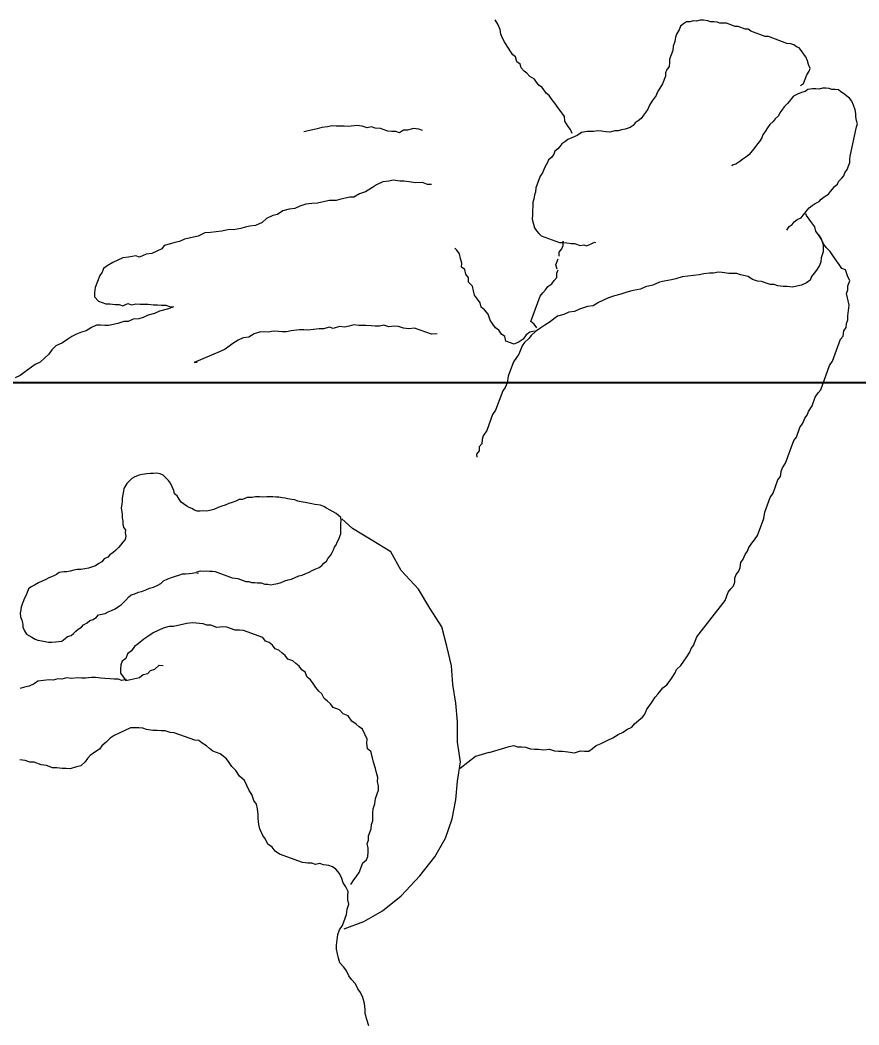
# Model space of a CAD drawing. Header units: millimetres. Extents: x 322668 to 332469, y 13187 to 20117.
# Drawn here: x 327945.1 to 327990.6, y 17531.2 to 17585.6 of the extents above; entities that cross this region are included whole.
import ezdxf

# ---------------------------------------------------------------- set-up
doc = ezdxf.new("R2010")
doc.units = ezdxf.units.MM
doc.header["$LTSCALE"] = 50
doc.header["$MEASUREMENT"] = 0
doc.header["$PDMODE"] = 3
doc.header["$PDSIZE"] = -0.5
doc.layers.get('0').update_dxf_attribs({"linetype": 'CONTINUOUS'})
doc.layers.get('DEFPOINTS').update_dxf_attribs({"linetype": 'CONTINUOUS'})
doc.layers.add('ekp-insan', color=251, linetype='CONTINUOUS', lineweight=15)
doc.layers.add('GRC-Ekipman', color=4, linetype='CONTINUOUS', lineweight=25)
doc.layers.add('MIM_OLCU-DIS', color=1, linetype='CONTINUOUS')
doc.styles.add('OLCU', font='TSIMPLEX.SHX', dxfattribs={"width": 0.7})
doc.dimstyles.new('200-OLCU-DIŞ', dxfattribs={"dimtxt": 30, "dimasz": 10, "dimexe": 0, "dimexo": 0, "dimgap": 10, "dimtad": 1, "dimdec": 1, "dimdsep": 46, "dimtxsty": 'OLCU', "dimblk1": 'DOT', "dimblk2": 'DOT', "dimsah": 1, "dimcen": 0, "dimclrd": 7, "dimclre": 7, "dimclrt": 4, "dimadec": 0, "dimazin": 0, "dimtfac": 1, "dimtdec": 1, "dimtix": 1, "dimtmove": 2, "dimatfit": 3, "dimldrblk": 'DOT', "dimfxl": 0, "dimtolj": 1, "dimarcsym": 0})

# ---------------------------------------------------------------- blocks, each defined once
blk = doc.blocks.new('_DOT')
at = {"color": 0, "linetype": 'ByBlock'}
blk.add_line((-0.5, 0), (-1, 0), dxfattribs=at)
at = {"color": 0, "linetype": 'ByBlock', "const_width": 0.5}
blk.add_lwpolyline([(-0.25, 0, 1), (0.25, 0, 1)], format="xyb", close=True, dxfattribs=at)
blk = doc.blocks.new('*D159')
at = {"layer": 'DEFPOINTS', "color": 0}
for p in [(329577.746, 18407.964, -57.501), (327588.544, 14892.995), (330092.587, 14892.995)]:
    blk.add_point(p, dxfattribs=at)
at = {"layer": 'MIM_OLCU-DIS', "color": 7, "lineweight": -2}
for p, q in [((330052.834, 18407.964), (330092.587, 18407.964)), ((330092.587, 18397.964), (330092.587, 14902.995)), ((330052.587, 14892.995), (330092.587, 14892.995))]:
    blk.add_line(p, q, dxfattribs=at)
at = {"layer": 'MIM_OLCU-DIS', "color": 7, "lineweight": -2, "xscale": 10, "yscale": 10, "zscale": 10}
for p, rotation in [((330092.587, 18407.964), 90), ((330092.587, 14892.995), 270)]:
    blk.add_blockref('_DOT', p, dxfattribs=dict(at, rotation=rotation))
at = {"layer": 'MIM_OLCU-DIS', "color": 4, "insert": (330067.587, 16650.479), "char_height": 30, "attachment_point": 5, "rotation": 90, "style": 'OLCU'}
blk.add_mtext('\\A1;3515', dxfattribs=at)
blk = doc.blocks.new('İNSAN-1')
for p, q in [((-10.228, 35.632), (-10.128, 35.297)), ((-10.128, 35.297), (-10.028, 34.962)), ((-10.028, 34.962), (-10.034, 34.741)), ((-10.034, 34.741), (-10, 34.43)), ((-10, 34.43), (-9.899, 34.096)), ((-9.899, 34.096), (-9.775, 33.826)), ((-9.775, 33.826), (-9.626, 33.623)), ((-9.626, 33.623), (-9.502, 33.353)), ((-9.502, 33.353), (-9.288, 33.125)), ((-9.288, 33.125), (-9.139, 32.922)), ((-9.139, 32.922), (-9.015, 32.652)), ((-9.015, 32.652), (-8.866, 32.449)), ((-8.866, 32.449), (-8.652, 32.221)), ((-8.652, 32.221), (-8.593, 31.976)), ((-8.593, 31.976), (-8.534, 31.731)), ((-8.534, 31.731), (-8.475, 31.485)), ((-8.482, 31.264), (-8.513, 30.978)), ((-8.475, 31.485), (-8.482, 31.264)), ((-8.544, 30.691), (-8.641, 30.429)), ((-8.513, 30.978), (-8.544, 30.691)), ((-9.95, 29.979), (-10.967, 29.41)), ((-8.893, 30.385), (-9.95, 29.979)), ((-8.803, 30.191), (-9.02, 29.6)), ((-8.641, 30.429), (-8.803, 30.191)), ((-10.967, 29.41), (-11.983, 28.597)), ((-9.02, 29.6), (-9.051, 29.314)), ((-9.051, 29.314), (-9.148, 29.051)), ((-9.148, 29.051), (-9.089, 28.806)), ((-11.983, 28.597), (-12.999, 27.5)), ((-9.096, 28.585), (-9.102, 28.364)), ((-9.102, 28.364), (-8.978, 28.095)), ((-9.089, 28.806), (-9.096, 28.585)), ((-9.247, 27.971), (-9.41, 27.732)), ((-8.978, 28.095), (-8.829, 27.891)), ((-8.829, 27.891), (-8.771, 27.646)), ((-12.999, 27.5), (-13.812, 26.484)), ((-9.71, 27.321), (-9.903, 26.797)), ((-9.548, 27.56), (-9.71, 27.321)), ((-9.41, 27.732), (-9.548, 27.56)), ((-8.771, 27.646), (-8.646, 27.377)), ((-8.646, 27.377), (-8.432, 27.149)), ((-9.903, 26.797), (-10.107, 26.648)), ((-8.432, 27.149), (-8.259, 27.011)), ((-8.259, 27.011), (-8.062, 26.938)), ((-8.062, 26.938), (-7.776, 26.907)), ((-7.776, 26.907), (-7.579, 26.835)), ((-7.579, 26.835), (-7.333, 26.893)), ((-7.333, 26.893), (-7.136, 26.821)), ((-7.136, 26.821), (-6.915, 26.814)), ((-6.915, 26.814), (-6.629, 26.783)), ((-6.629, 26.783), (-5.382, 26.324)), ((-13.812, 26.484), (-14.381, 25.469)), ((-10.186, 26.23), (-10.193, 26.009)), ((-10.179, 26.451), (-10.186, 26.23)), ((-10.107, 26.648), (-10.179, 26.451)), ((-5.382, 26.324), (-5.143, 26.162)), ((-5.143, 26.162), (-4.995, 25.958)), ((-10.134, 25.764), (-10.207, 25.567)), ((-10.193, 26.009), (-10.134, 25.764)), ((-4.995, 25.958), (-4.756, 25.796)), ((-4.756, 25.796), (-4.632, 25.526)), ((-14.381, 25.469), (-14.747, 24.412)), ((-10.213, 25.346), (-10.358, 24.953)), ((-10.207, 25.567), (-10.213, 25.346)), ((-4.632, 25.526), (-4.483, 25.323)), ((-4.483, 25.323), (-4.317, 24.964)), ((-10.438, 24.535), (-10.444, 24.314)), ((-10.365, 24.732), (-10.438, 24.535)), ((-10.358, 24.953), (-10.365, 24.732)), ((-4.317, 24.964), (-4.258, 24.719)), ((-4.258, 24.719), (-4.224, 24.408)), ((-14.747, 24.412), (-14.951, 23.396)), ((-10.451, 24.093), (-10.458, 23.872)), ((-10.444, 24.314), (-10.451, 24.093)), ((-4.224, 24.408), (-4.23, 24.187)), ((-4.23, 24.187), (-4.196, 23.876)), ((-10.555, 23.61), (-10.586, 23.323)), ((-10.458, 23.872), (-10.555, 23.61)), ((-4.196, 23.876), (-4.137, 23.631)), ((-4.137, 23.631), (-3.988, 23.427)), ((-3.988, 23.427), (-3.888, 23.092)), ((-14.951, 23.396), (-15.032, 22.381)), ((-10.586, 23.323), (-10.755, 22.864)), ((-3.888, 23.092), (-3.739, 22.889)), ((-3.739, 22.889), (-3.615, 22.619)), ((-15.032, 22.381), (-15.194, 21.324)), ((-10.755, 22.864), (-10.761, 22.643)), ((-10.761, 22.643), (-10.703, 22.398)), ((-10.703, 22.398), (-10.709, 22.177)), ((-3.615, 22.619), (-3.491, 22.35)), ((-3.491, 22.35), (-3.211, 22.098)), ((-10.709, 22.177), (-10.651, 21.932)), ((-10.651, 21.932), (-10.592, 21.686)), ((-3.211, 22.098), (-3.021, 21.805)), ((-3.021, 21.805), (-2.806, 21.577)), ((-16.018, 21.033), (-15.175, 21.688)), ((-15.194, 21.324), (-15.032, 20.268)), ((-10.592, 21.686), (-10.491, 21.352)), ((-10.491, 21.352), (-10.433, 21.106)), ((-2.806, 21.577), (-2.658, 21.373)), ((-2.658, 21.373), (-2.509, 21.169)), ((5.014, 21.156), (5.152, 21.329)), ((5.152, 21.329), (5.38, 21.543)), ((5.38, 21.543), (5.625, 21.602)), ((5.625, 21.602), (5.96, 21.702)), ((5.96, 21.702), (6.181, 21.695)), ((6.181, 21.695), (6.402, 21.688)), ((6.402, 21.688), (6.689, 21.657)), ((6.689, 21.657), (6.91, 21.65)), ((6.91, 21.65), (7.238, 21.529)), ((7.238, 21.529), (7.525, 21.498)), ((7.525, 21.498), (7.919, 21.353)), ((7.919, 21.353), (8.14, 21.346)), ((8.14, 21.346), (8.402, 21.25)), ((8.402, 21.25), (8.689, 21.219)), ((-22.15, 20.75), (-22.353, 20.601)), ((-21.929, 20.743), (-22.15, 20.75)), ((-21.708, 20.736), (-21.929, 20.743)), ((-21.373, 20.836), (-21.708, 20.736)), ((-21.02, 20.781), (-21.373, 20.836)), ((-20.733, 20.75), (-21.02, 20.781)), ((-20.512, 20.743), (-20.733, 20.75)), ((-20.291, 20.736), (-20.512, 20.743)), ((-20.029, 20.64), (-20.291, 20.736)), ((-16.753, 20.816), (-17.597, 20.564)), ((-16.741, 20.818), (-16.018, 21.033)), ((-10.433, 21.106), (-10.332, 20.771)), ((-10.332, 20.771), (-10.16, 20.633)), ((-2.509, 21.169), (-2.164, 20.893)), ((-2.164, 20.893), (-1.77, 20.748)), ((-1.77, 20.748), (-1.597, 20.61)), ((4.379, 20.645), (4.672, 20.835)), ((4.672, 20.835), (4.876, 20.984)), ((4.876, 20.984), (5.014, 21.156)), ((-23.186, 20.163), (-23.455, 20.038)), ((-22.826, 20.328), (-23.186, 20.163)), ((-22.557, 20.453), (-22.826, 20.328)), ((-22.353, 20.601), (-22.557, 20.453)), ((-19.718, 20.674), (-20.029, 20.64)), ((-19.431, 20.643), (-19.718, 20.674)), ((-19.21, 20.636), (-19.431, 20.643)), ((-18.989, 20.629), (-19.21, 20.636)), ((-18.727, 20.533), (-18.989, 20.629)), ((-18.506, 20.526), (-18.727, 20.533)), ((-18.284, 20.519), (-18.506, 20.526)), ((-18.088, 20.446), (-18.284, 20.519)), ((-17.842, 20.505), (-18.088, 20.446)), ((-17.597, 20.564), (-17.842, 20.505)), ((-15.032, 20.268), (-15.032, 19.171)), ((-10.16, 20.633), (-10.125, 20.323)), ((-10.125, 20.323), (-10.132, 20.102)), ((-1.597, 20.61), (-1.424, 20.472)), ((-1.424, 20.472), (-1.186, 20.31)), ((-1.186, 20.31), (-1.013, 20.172)), ((-1.013, 20.172), (-0.792, 20.165)), ((-0.792, 20.165), (0.324, 19.754)), ((3.785, 20.044), (4.013, 20.258)), ((4.013, 20.258), (4.241, 20.472)), ((4.241, 20.472), (4.379, 20.645)), ((-24.018, 19.724), (-24.222, 19.576)), ((-23.749, 19.848), (-24.018, 19.724)), ((-23.455, 20.038), (-23.749, 19.848)), ((-10.132, 20.102), (-10.007, 19.832)), ((-10.007, 19.832), (-9.883, 19.563)), ((0.324, 19.754), (0.545, 19.747)), ((0.545, 19.747), (0.808, 19.65)), ((0.808, 19.65), (1.029, 19.643)), ((1.029, 19.643), (1.25, 19.637)), ((1.25, 19.637), (1.471, 19.63)), ((1.471, 19.63), (1.823, 19.575)), ((2.683, 19.481), (3.042, 19.647)), ((3.042, 19.647), (3.312, 19.771)), ((3.312, 19.771), (3.581, 19.896)), ((3.581, 19.896), (3.785, 20.044)), ((-24.857, 19.065), (-25.061, 18.916)), ((-24.629, 19.279), (-24.857, 19.065)), ((-24.491, 19.451), (-24.629, 19.279)), ((-24.222, 19.576), (-24.491, 19.451)), ((-15.032, 19.171), (-14.951, 18.155)), ((-9.883, 19.563), (-9.71, 19.425)), ((-9.71, 19.425), (-9.537, 19.287)), ((-9.537, 19.287), (-9.299, 19.125)), ((-9.299, 19.125), (-9.109, 18.831)), ((1.823, 19.575), (2.02, 19.502)), ((2.02, 19.502), (2.241, 19.495)), ((2.241, 19.495), (2.462, 19.488)), ((2.462, 19.488), (2.683, 19.481)), ((-25.199, 18.743), (-25.295, 18.481)), ((-25.061, 18.916), (-25.199, 18.743)), ((-9.109, 18.831), (-8.846, 18.735)), ((-8.846, 18.735), (-8.632, 18.507)), ((-25.596, 18.07), (-25.758, 17.832)), ((-25.433, 18.308), (-25.596, 18.07)), ((-25.295, 18.481), (-25.433, 18.308)), ((-14.951, 18.155), (-14.788, 17.139)), ((-8.632, 18.507), (-8.304, 18.386)), ((-8.304, 18.386), (-8.155, 18.182)), ((-8.155, 18.182), (-7.982, 18.044)), ((-7.982, 18.044), (-7.81, 17.906)), ((-26.034, 17.487), (-26.172, 17.314)), ((-25.896, 17.659), (-26.034, 17.487)), ((-25.758, 17.832), (-25.896, 17.659)), ((-7.81, 17.906), (-7.685, 17.637)), ((-7.685, 17.637), (-7.512, 17.499)), ((-7.512, 17.499), (-7.364, 17.295)), ((-26.514, 16.993), (-26.676, 16.755)), ((-26.376, 17.165), (-26.514, 16.993)), ((-26.172, 17.314), (-26.376, 17.165)), ((-14.788, 17.139), (-14.707, 16.123)), ((-7.364, 17.295), (-7.215, 17.091)), ((-7.215, 17.091), (-7.067, 16.887)), ((-7.067, 16.887), (-6.894, 16.749)), ((2.936, 16.93), (2.691, 16.871)), ((2.912, 16.864), (3.157, 16.923)), ((3.085, 16.726), (2.936, 16.93)), ((3.157, 16.923), (3.354, 16.85)), ((6.629, 16.837), (6.874, 16.896)), ((6.874, 16.896), (7.095, 16.889)), ((7.095, 16.889), (7.717, 16.958)), ((7.717, 16.958), (7.921, 17.106)), ((7.921, 17.106), (8.19, 17.231)), ((8.19, 17.231), (8.435, 17.289)), ((8.435, 17.289), (8.68, 17.348)), ((-26.838, 16.516), (-26.911, 16.32)), ((-26.676, 16.755), (-26.838, 16.516)), ((-6.894, 16.749), (-6.769, 16.48)), ((-6.769, 16.48), (-6.597, 16.342)), ((-6.597, 16.342), (-6.448, 16.138)), ((1.614, 16.374), (1.369, 16.315)), ((1.752, 16.546), (1.614, 16.374)), ((1.997, 16.605), (1.752, 16.546)), ((2.201, 16.754), (1.997, 16.605)), ((2.691, 16.871), (2.201, 16.754)), ((3.234, 16.522), (3.085, 16.726)), ((3.227, 16.301), (3.234, 16.522)), ((3.354, 16.85), (3.575, 16.844)), ((3.575, 16.844), (3.797, 16.837)), ((3.797, 16.837), (4.083, 16.806)), ((4.083, 16.806), (4.304, 16.799)), ((4.304, 16.799), (4.591, 16.768)), ((4.591, 16.768), (4.812, 16.761)), ((4.812, 16.761), (5.123, 16.795)), ((5.123, 16.795), (5.344, 16.788)), ((5.344, 16.788), (5.565, 16.782)), ((5.565, 16.782), (5.876, 16.816)), ((5.876, 16.816), (6.163, 16.785)), ((6.163, 16.785), (6.408, 16.844)), ((6.408, 16.844), (6.629, 16.837)), ((-27.301, 15.867), (-27.439, 15.695)), ((-27.139, 16.105), (-27.301, 15.867)), ((-26.911, 16.32), (-27.139, 16.105)), ((-14.707, 16.123), (-14.463, 15.067)), ((-6.448, 16.138), (-6.275, 16)), ((-6.275, 16), (-6.102, 15.862)), ((-6.102, 15.862), (-5.84, 15.765)), ((1.141, 16.101), (0.92, 16.108)), ((1.369, 16.315), (1.141, 16.101)), ((2.944, 15.735), (3.148, 15.884)), ((3.148, 15.884), (3.22, 16.08)), ((3.22, 16.08), (3.227, 16.301)), ((-27.626, 15.391), (-27.698, 15.194)), ((-27.439, 15.695), (-27.626, 15.391)), ((-5.84, 15.765), (-5.691, 15.562)), ((-5.691, 15.562), (-5.519, 15.424)), ((-5.519, 15.424), (-5.346, 15.286)), ((-5.346, 15.286), (-5.149, 15.213)), ((2.481, 15.086), (2.643, 15.324)), ((2.643, 15.324), (2.847, 15.473)), ((2.847, 15.473), (2.944, 15.735)), ((-27.836, 15.021), (-28.005, 14.562)), ((-27.698, 15.194), (-27.836, 15.021)), ((-14.463, 15.067), (-14.178, 14.011)), ((-5.149, 15.213), (-5, 15.009)), ((-5, 15.009), (-4.827, 14.871)), ((-4.827, 14.871), (-4.631, 14.799)), ((-4.631, 14.799), (-4.482, 14.595)), ((1.96, 14.682), (2.278, 14.938)), ((2.278, 14.938), (2.481, 15.086)), ((6.417, 14.785), (6.238, 14.655)), ((6.592, 14.818), (6.417, 14.785)), ((6.758, 14.823), (6.592, 14.818)), ((6.962, 14.846), (6.758, 14.823)), ((7.127, 14.85), (6.962, 14.846)), ((7.311, 14.816), (7.127, 14.85)), ((7.494, 14.781), (7.311, 14.816)), ((7.706, 14.735), (7.494, 14.781)), ((7.85, 14.682), (7.706, 14.735)), ((-28.005, 14.562), (-29.548, 12.597)), ((-4.482, 14.595), (-3.432, 14.209)), ((-3.432, 14.209), (-3.211, 14.202)), ((-3.211, 14.202), (-2.99, 14.195)), ((-2.99, 14.195), (-2.53, 14.026)), ((0.924, 14.095), (1.193, 14.219)), ((1.193, 14.219), (1.463, 14.344)), ((1.463, 14.344), (1.756, 14.534)), ((1.756, 14.534), (1.96, 14.682)), ((5.662, 14.246), (5.523, 14.134)), ((5.773, 14.368), (5.662, 14.246)), ((5.912, 14.481), (5.773, 14.368)), ((6.098, 14.543), (5.912, 14.481)), ((6.238, 14.655), (6.098, 14.543)), ((8.041, 14.579), (7.85, 14.682)), ((8.204, 14.487), (8.041, 14.579)), ((8.337, 14.405), (8.204, 14.487)), ((8.439, 14.237), (8.337, 14.405)), ((8.53, 14.04), (8.439, 14.237)), ((-14.178, 14.011), (-13.528, 12.995)), ((-2.53, 14.026), (-2.309, 14.019)), ((-2.309, 14.019), (-1.998, 14.053)), ((-1.998, 14.053), (-1.67, 13.932)), ((-1.67, 13.932), (-1.449, 13.926)), ((-1.449, 13.926), (-1.252, 13.853)), ((-1.252, 13.853), (-0.679, 13.791)), ((-0.679, 13.791), (-0.368, 13.826)), ((-0.368, 13.826), (-0.123, 13.884)), ((-0.123, 13.884), (0.123, 13.943)), ((0.123, 13.943), (0.368, 14.002)), ((0.368, 14.002), (0.589, 13.995)), ((0.589, 13.995), (0.924, 14.095)), ((4.71, 13.615), (4.532, 13.485)), ((4.897, 13.677), (4.71, 13.615)), ((5.036, 13.79), (4.897, 13.677)), ((5.244, 13.909), (5.036, 13.79)), ((5.354, 14.032), (5.244, 13.909)), ((5.523, 14.134), (5.354, 14.032)), ((8.534, 13.875), (8.53, 14.04)), ((8.586, 13.66), (8.534, 13.875)), ((8.648, 13.473), (8.586, 13.66)), ((3.715, 13.132), (3.518, 13.041)), ((3.901, 13.194), (3.715, 13.132)), ((4.069, 13.296), (3.901, 13.194)), ((4.245, 13.329), (4.069, 13.296)), ((4.421, 13.362), (4.245, 13.329)), ((4.532, 13.485), (4.421, 13.362)), ((8.612, 12.931), (8.636, 13.085)), ((8.636, 13.085), (8.671, 13.269)), ((8.671, 13.269), (8.648, 13.473)), ((-29.548, 12.597), (-29.717, 12.138)), ((-13.528, 12.995), (-12.918, 11.979)), ((2.95, 12.564), (2.789, 12.394)), ((3.06, 12.686), (2.95, 12.564)), ((3.171, 12.809), (3.06, 12.686)), ((3.339, 12.911), (3.171, 12.809)), ((3.518, 13.041), (3.339, 12.911)), ((8.442, 12.47), (8.612, 12.931)), ((-29.717, 12.138), (-29.855, 11.965)), ((-12.918, 11.979), (-11.983, 10.963)), ((1.904, 12.033), (1.668, 11.924)), ((2.09, 12.095), (1.904, 12.033)), ((2.266, 12.129), (2.09, 12.095)), ((2.463, 12.22), (2.266, 12.129)), ((2.65, 12.282), (2.463, 12.22)), ((2.789, 12.394), (2.65, 12.282)), ((8.223, 11.963), (8.35, 12.308)), ((8.35, 12.308), (8.442, 12.47)), ((-30.066, 11.596), (-30.073, 11.375)), ((-29.994, 11.793), (-30.066, 11.596)), ((-29.855, 11.965), (-29.994, 11.793)), ((-5.862, 11.46), (-6.038, 11.427)), ((-5.676, 11.522), (-5.862, 11.46)), ((-5.479, 11.613), (-5.676, 11.522)), ((-5.292, 11.675), (-5.479, 11.613)), ((-5.088, 11.698), (-5.292, 11.675)), ((-4.912, 11.731), (-5.088, 11.698)), ((-4.757, 11.707), (-4.912, 11.731)), ((-4.592, 11.712), (-4.757, 11.707)), ((-4.39, 11.637), (-4.592, 11.712)), ((-4.196, 11.631), (-4.39, 11.637)), ((-4.042, 11.607), (-4.196, 11.631)), ((-3.877, 11.612), (-4.042, 11.607)), ((-3.733, 11.559), (-3.877, 11.612)), ((-3.567, 11.563), (-3.733, 11.559)), ((-3.135, 11.404), (-3.567, 11.563)), ((0.898, 11.521), (0.661, 11.412)), ((1.048, 11.662), (0.898, 11.521)), ((1.216, 11.764), (1.048, 11.662)), ((1.452, 11.873), (1.216, 11.764)), ((1.668, 11.924), (1.452, 11.873)), ((7.117, 11.357), (7.285, 11.458)), ((7.285, 11.458), (7.482, 11.549)), ((7.482, 11.549), (7.679, 11.64)), ((7.679, 11.64), (7.886, 11.76)), ((7.886, 11.76), (8.083, 11.851)), ((8.083, 11.851), (8.223, 11.963)), ((-30.283, 11.005), (-30.356, 10.809)), ((-30.145, 11.178), (-30.283, 11.005)), ((-30.073, 11.375), (-30.145, 11.178)), ((-11.983, 10.963), (-11.414, 9.948)), ((-7.159, 10.957), (-7.356, 10.866)), ((-6.991, 11.058), (-7.159, 10.957)), ((-6.805, 11.12), (-6.991, 11.058)), ((-6.608, 11.211), (-6.805, 11.12)), ((-6.432, 11.245), (-6.608, 11.211)), ((-6.235, 11.336), (-6.432, 11.245)), ((-6.038, 11.427), (-6.235, 11.336)), ((-2.981, 11.38), (-3.135, 11.404)), ((-2.826, 11.356), (-2.981, 11.38)), ((-1.904, 11.016), (-2.826, 11.356)), ((-1.75, 10.992), (-1.904, 11.016)), ((-1.585, 10.997), (-1.75, 10.992)), ((-1.43, 10.972), (-1.585, 10.997)), ((-1.254, 11.006), (-1.43, 10.972)), ((-1.1, 10.982), (-1.254, 11.006)), ((-0.913, 11.044), (-1.1, 10.982)), ((-0.834, 11.08), (-0.989, 11.104)), ((-0.659, 11.113), (-0.834, 11.08)), ((-0.493, 11.118), (-0.659, 11.113)), ((-0.289, 11.141), (-0.493, 11.118)), ((-0.124, 11.145), (-0.289, 11.141)), ((0.063, 11.207), (-0.124, 11.145)), ((0.249, 11.27), (0.063, 11.207)), ((0.475, 11.35), (0.249, 11.27)), ((0.661, 11.412), (0.475, 11.35)), ((5.169, 10.864), (5.384, 10.916)), ((5.384, 10.916), (5.578, 10.909)), ((5.578, 10.909), (5.754, 10.943)), ((5.754, 10.943), (5.969, 10.994)), ((5.969, 10.994), (6.145, 11.028)), ((6.145, 11.028), (6.31, 11.032)), ((6.31, 11.032), (6.554, 11.073)), ((6.554, 11.073), (6.694, 11.185)), ((6.694, 11.185), (6.891, 11.276)), ((6.891, 11.276), (7.117, 11.357)), ((-30.525, 10.349), (-30.621, 10.087)), ((-30.387, 10.522), (-30.525, 10.349)), ((-30.356, 10.809), (-30.387, 10.522)), ((-7.932, 10.457), (-8.024, 10.295)), ((-7.793, 10.569), (-7.932, 10.457)), ((-7.682, 10.692), (-7.793, 10.569)), ((-7.543, 10.804), (-7.682, 10.692)), ((-7.356, 10.866), (-7.543, 10.804)), ((4.124, 10.334), (4.245, 10.485)), ((4.245, 10.485), (4.413, 10.587)), ((4.413, 10.587), (4.592, 10.717)), ((4.592, 10.717), (4.965, 10.841)), ((4.965, 10.841), (5.169, 10.864)), ((-30.76, 9.914), (-30.832, 9.718)), ((-30.621, 10.087), (-30.76, 9.914)), ((-11.414, 9.948), (-10.357, 9.297)), ((-8.32, 9.848), (-8.373, 9.704)), ((-8.238, 9.981), (-8.32, 9.848)), ((-8.146, 10.143), (-8.238, 9.981)), ((-8.024, 10.295), (-8.146, 10.143)), ((3.337, 9.708), (3.498, 9.878)), ((3.498, 9.878), (3.637, 9.99)), ((3.637, 9.99), (3.816, 10.12)), ((3.816, 10.12), (3.927, 10.243)), ((3.927, 10.243), (4.124, 10.334)), ((-31.132, 9.307), (-31.295, 9.068)), ((-30.994, 9.479), (-31.132, 9.307)), ((-30.832, 9.718), (-30.994, 9.479)), ((-10.357, 9.297), (-9.341, 8.688)), ((-8.589, 9.293), (-8.706, 8.976)), ((-8.508, 9.426), (-8.589, 9.293)), ((-8.455, 9.57), (-8.508, 9.426)), ((-8.373, 9.704), (-8.455, 9.57)), ((2.95, 9.099), (2.984, 9.282)), ((2.984, 9.282), (3.106, 9.434)), ((3.106, 9.434), (3.227, 9.585)), ((3.227, 9.585), (3.337, 9.708)), ((-31.295, 9.068), (-31.633, 8.15)), ((-8.706, 8.976), (-8.712, 8.783)), ((-8.712, 8.783), (-8.707, 8.617)), ((2.983, 8.923), (2.95, 9.099)), ((2.959, 8.768), (2.983, 8.923)), ((3.071, 8.629), (2.959, 8.768)), ((-9.341, 8.688), (-8.771, 8.16)), ((-8.713, 8.423), (-8.737, 8.269)), ((-8.737, 8.269), (-8.704, 8.093)), ((-8.707, 8.617), (-8.713, 8.423)), ((3.104, 8.453), (3.071, 8.629)), ((3.109, 8.288), (3.104, 8.453)), ((3.142, 8.112), (3.109, 8.288)), ((-31.688, 7.798), (-31.978, 7.011)), ((-31.633, 8.15), (-31.688, 7.798)), ((-8.704, 8.093), (-8.458, 7.872)), ((-8.458, 7.872), (-8.296, 7.78)), ((-8.296, 7.78), (-8.134, 7.687)), ((-8.134, 7.687), (-7.943, 7.584)), ((-2.07, 7.547), (-1.833, 7.656)), ((-1.833, 7.656), (-1.618, 7.707)), ((-1.618, 7.707), (-1.442, 7.741)), ((-1.442, 7.741), (-1.248, 7.735)), ((-1.248, 7.735), (-1.083, 7.739)), ((-1.083, 7.739), (-0.918, 7.744)), ((-0.918, 7.744), (-0.774, 7.691)), ((-0.774, 7.691), (-0.64, 7.609)), ((3.136, 7.919), (3.142, 8.112)), ((3.203, 7.567), (3.136, 7.919)), ((-7.943, 7.584), (-7.781, 7.492)), ((-7.781, 7.492), (-7.608, 7.428)), ((-7.608, 7.428), (-7.299, 7.38)), ((-7.299, 7.38), (-7.144, 7.355)), ((-7.144, 7.355), (-6.777, 7.286)), ((-6.777, 7.286), (-6.565, 7.24)), ((-6.565, 7.24), (-6.382, 7.206)), ((-6.382, 7.206), (-6.209, 7.142)), ((-6.209, 7.142), (-6.054, 7.118)), ((-6.054, 7.118), (-5.842, 7.072)), ((-3.64, 7.013), (-3.374, 7.112)), ((-3.374, 7.112), (-3.209, 7.116)), ((-3.209, 7.116), (-3.012, 7.207)), ((-3.012, 7.207), (-2.826, 7.27)), ((-2.826, 7.27), (-2.639, 7.332)), ((-2.639, 7.332), (-2.442, 7.423)), ((-2.442, 7.423), (-2.256, 7.485)), ((-2.256, 7.485), (-2.07, 7.547)), ((-0.64, 7.609), (-0.496, 7.556)), ((-0.496, 7.556), (-0.363, 7.474)), ((-0.363, 7.474), (-0.183, 7.342)), ((-0.183, 7.342), (-0.049, 7.261)), ((-0.049, 7.261), (0.052, 7.093)), ((0.052, 7.093), (0.154, 6.924)), ((3.134, 7.2), (3.169, 7.384)), ((3.138, 7.035), (3.134, 7.2)), ((3.169, 7.384), (3.203, 7.567)), ((-32.14, 6.772), (-32.405, 6.051)), ((-31.978, 7.011), (-32.14, 6.772)), ((-5.842, 7.072), (-5.687, 7.048)), ((-5.687, 7.048), (-5.533, 7.024)), ((-5.533, 7.024), (-5.349, 6.989)), ((-5.349, 6.989), (-5.184, 6.994)), ((-5.184, 6.994), (-5.03, 6.969)), ((-5.03, 6.969), (-4.864, 6.974)), ((-4.864, 6.974), (-4.699, 6.978)), ((-4.699, 6.978), (-4.466, 6.991)), ((-4.466, 6.991), (-4.311, 6.966)), ((-4.311, 6.966), (-4.078, 6.979)), ((-4.078, 6.979), (-3.902, 7.012)), ((-3.902, 7.012), (-3.64, 7.013)), ((0.154, 6.924), (0.306, 6.803)), ((0.306, 6.803), (0.339, 6.627)), ((0.339, 6.627), (0.43, 6.43)), ((3.045, 6.514), (3.069, 6.669)), ((3.069, 6.669), (3.104, 6.852)), ((3.104, 6.852), (3.138, 7.035)), ((-32.405, 6.051), (-32.544, 5.878)), ((0.43, 6.43), (0.521, 6.234)), ((0.521, 6.234), (0.633, 6.094)), ((0.633, 6.094), (0.774, 5.944)), ((2.62, 5.984), (2.77, 6.125)), ((2.77, 6.125), (2.881, 6.247)), ((2.881, 6.247), (3.045, 6.514)), ((-32.575, 5.591), (-32.647, 5.395)), ((-32.544, 5.878), (-32.575, 5.591)), ((0.774, 5.944), (0.915, 5.794)), ((0.915, 5.794), (1.088, 5.731)), ((1.088, 5.731), (1.272, 5.696)), ((1.272, 5.696), (1.437, 5.7)), ((1.437, 5.7), (1.602, 5.705)), ((1.602, 5.705), (1.807, 5.728)), ((1.807, 5.728), (2.051, 5.769)), ((2.051, 5.769), (2.226, 5.802)), ((2.226, 5.802), (2.452, 5.882)), ((2.452, 5.882), (2.62, 5.984)), ((-32.809, 5.156), (-33.268, 3.91)), ((-32.647, 5.395), (-32.809, 5.156)), ((-16.219, 4.264), (-16.212, 4.485)), ((-16.212, 4.485), (-16.074, 4.657)), ((-16.074, 4.657), (-16.091, 4.813)), ((-33.268, 3.91), (-33.406, 3.737)), ((-16.436, 3.673), (-16.364, 3.87)), ((-16.364, 3.87), (-16.357, 4.091)), ((-16.357, 4.091), (-16.219, 4.264)), ((-33.406, 3.737), (-33.599, 3.212)), ((-16.937, 2.516), (-16.623, 3.369)), ((-16.623, 3.369), (-16.436, 3.673)), ((-33.762, 2.974), (-33.858, 2.712)), ((-33.599, 3.212), (-33.762, 2.974)), ((-34.069, 2.342), (-34.255, 2.038)), ((-33.996, 2.539), (-34.069, 2.342)), ((-33.858, 2.712), (-33.996, 2.539)), ((-17.485, 1.229), (-17.099, 2.278)), ((-17.099, 2.278), (-16.937, 2.516)), ((-34.255, 2.038), (-34.424, 1.579)), ((-34.725, 1.168), (-35.208, -0.144)), ((-34.586, 1.341), (-34.725, 1.168)), ((-34.424, 1.579), (-34.586, 1.341)), ((-17.623, 1.056), (-17.485, 1.229)), ((-17.775, 0.441), (-17.72, 0.793)), ((-17.72, 0.793), (-17.623, 1.056)), ((-18.065, -0.346), (-17.775, 0.441)), ((7.851, -0.202), (8.259, 0.095)), ((8.259, 0.095), (8.462, 0.243)), ((8.462, 0.243), (8.666, 0.392)), ((8.666, 0.392), (8.935, 0.516)), ((-35.37, -0.382), (-35.804, -1.563)), ((-35.208, -0.144), (-35.37, -0.382)), ((-18.227, -0.584), (-18.065, -0.346)), ((-2.172, -0.907), (-0.76, -0.31)), ((-0.76, -0.31), (-0.915, -0.327)), ((7.126, -0.755), (7.354, -0.54)), ((7.354, -0.54), (7.582, -0.326)), ((7.582, -0.326), (7.851, -0.202)), ((-18.534, -1.216), (-18.365, -0.757)), ((-18.365, -0.757), (-18.227, -0.584)), ((-2.849, -1.329), (-2.442, -1.032)), ((-2.442, -1.032), (-2.172, -0.907)), ((6.736, -1.207), (6.964, -0.993)), ((6.964, -0.993), (7.126, -0.755)), ((-35.804, -1.563), (-35.943, -1.736)), ((-19.038, -1.775), (-18.9, -1.603)), ((-18.9, -1.603), (-18.672, -1.389)), ((-18.752, -1.807), (-18.589, -1.568)), ((-18.672, -1.389), (-18.534, -1.216)), ((-18.589, -1.568), (-18.386, -1.42)), ((-18.386, -1.42), (-18.116, -1.295)), ((-18.116, -1.295), (-17.657, -1.465)), ((-17.657, -1.465), (-17.598, -1.71)), ((-3.412, -1.643), (-3.143, -1.519)), ((-3.143, -1.519), (-2.849, -1.329)), ((5.879, -1.711), (6.083, -1.563)), ((6.083, -1.563), (6.377, -1.373)), ((6.377, -1.373), (6.736, -1.207)), ((-35.974, -2.022), (-36.112, -2.195)), ((-35.943, -1.736), (-35.974, -2.022)), ((-19.56, -2.179), (-19.266, -1.99)), ((-19.266, -1.99), (-19.038, -1.775)), ((-19.201, -2.014), (-18.955, -1.955)), ((-18.955, -1.955), (-18.752, -1.807)), ((-17.598, -1.71), (-17.425, -1.848)), ((-17.425, -1.848), (-17.277, -2.052)), ((-17.277, -2.052), (-17.104, -2.19)), ((-13.93, -1.868), (-13.619, -1.834)), ((-13.619, -1.834), (-12.7, -2.172)), ((-12.7, -2.172), (-12.389, -2.137)), ((-12.389, -2.137), (-12.102, -2.168)), ((-12.102, -2.168), (-11.84, -2.265)), ((-8.631, -2.254), (-8.296, -2.154)), ((-8.296, -2.154), (-8.099, -2.227)), ((-8.099, -2.227), (-7.764, -2.127)), ((-7.764, -2.127), (-7.543, -2.134)), ((-7.543, -2.134), (-6.921, -2.064)), ((-6.921, -2.064), (-6.7, -2.071)), ((-6.7, -2.071), (-6.479, -2.078)), ((-6.479, -2.078), (-6.013, -2.026)), ((-6.013, -2.026), (-5.768, -1.968)), ((-5.768, -1.968), (-5.547, -1.974)), ((-5.547, -1.974), (-5.325, -1.981)), ((-5.325, -1.981), (-5.039, -2.012)), ((-5.039, -2.012), (-4.794, -1.954)), ((-4.794, -1.954), (-4.351, -1.967)), ((-4.351, -1.967), (-4.016, -1.867)), ((-4.016, -1.867), (-3.723, -1.677)), ((-3.723, -1.677), (-3.412, -1.643)), ((4.802, -2.208), (5.095, -2.018)), ((5.095, -2.018), (5.341, -1.96)), ((5.341, -1.96), (5.61, -1.835)), ((5.61, -1.835), (5.879, -1.711)), ((-36.191, -2.613), (-36.198, -2.834)), ((-36.118, -2.416), (-36.191, -2.613)), ((-36.112, -2.195), (-36.118, -2.416)), ((-20.464, -2.815), (-20.261, -2.666)), ((-20.261, -2.666), (-20.057, -2.518)), ((-20.057, -2.518), (-19.763, -2.328)), ((-19.763, -2.328), (-19.56, -2.179)), ((-19.017, -2.528), (-19.524, -3.906)), ((-19.339, -2.186), (-19.19, -2.39)), ((-19.19, -2.39), (-19.017, -2.528)), ((-17.104, -2.19), (-16.955, -2.393)), ((-16.955, -2.393), (-16.807, -2.597)), ((-16.807, -2.597), (-16.706, -2.932)), ((-11.84, -2.265), (-11.619, -2.272)), ((-11.619, -2.272), (-11.308, -2.237)), ((-11.308, -2.237), (-11.045, -2.334)), ((-11.045, -2.334), (-10.8, -2.275)), ((-10.8, -2.275), (-10.579, -2.282)), ((-10.579, -2.282), (-10.358, -2.289)), ((-10.358, -2.289), (-10.071, -2.32)), ((-10.071, -2.32), (-9.695, -2.31)), ((-9.695, -2.31), (-9.408, -2.341)), ((-9.408, -2.341), (-9.163, -2.282)), ((-9.163, -2.282), (-8.918, -2.223)), ((-8.918, -2.223), (-8.631, -2.254)), ((1.997, -2.74), (2.243, -2.682)), ((2.243, -2.682), (2.554, -2.647)), ((2.554, -2.647), (2.823, -2.523)), ((2.823, -2.523), (3.044, -2.53)), ((3.044, -2.53), (3.379, -2.429)), ((3.379, -2.429), (3.624, -2.371)), ((3.624, -2.371), (3.869, -2.312)), ((3.869, -2.312), (4.09, -2.319)), ((4.09, -2.319), (4.312, -2.326)), ((4.312, -2.326), (4.533, -2.333)), ((4.533, -2.333), (4.802, -2.208)), ((-36.229, -3.12), (-36.26, -3.407)), ((-36.198, -2.834), (-36.229, -3.12)), ((-22.074, -3.34), (-21.649, -3.198)), ((-21.649, -3.198), (-21.38, -3.074)), ((-21.38, -3.074), (-21.069, -3.039)), ((-21.069, -3.039), (-20.799, -2.915)), ((-20.799, -2.915), (-20.464, -2.815)), ((-16.706, -2.932), (-16.492, -3.16)), ((-16.492, -3.16), (-16.319, -3.298)), ((0.364, -3.331), (0.633, -3.207)), ((0.633, -3.207), (1.124, -3.089)), ((1.124, -3.089), (1.393, -2.965)), ((1.393, -2.965), (1.728, -2.865)), ((1.728, -2.865), (1.997, -2.74)), ((-36.26, -3.407), (-36.183, -3.807)), ((-36.183, -3.807), (-36.125, -4.052)), ((-23.217, -3.813), (-22.947, -3.689)), ((-22.947, -3.689), (-22.678, -3.564)), ((-22.678, -3.564), (-22.385, -3.374)), ((-22.385, -3.374), (-22.074, -3.34)), ((-16.319, -3.298), (-16.26, -3.543)), ((-16.26, -3.543), (-16.112, -3.747)), ((-16.112, -3.747), (-15.963, -3.95)), ((0.585, -3.338), (0.364, -3.331)), ((0.782, -3.41), (0.585, -3.338)), ((1.003, -3.417), (0.782, -3.41)), ((1.224, -3.424), (1.003, -3.417)), ((1.445, -3.431), (1.224, -3.424)), ((1.732, -3.462), (1.445, -3.431)), ((1.953, -3.469), (1.732, -3.462)), ((2.174, -3.476), (1.953, -3.469)), ((2.395, -3.483), (2.174, -3.476)), ((2.64, -3.424), (2.395, -3.483)), ((2.837, -3.496), (2.64, -3.424)), ((3.107, -3.372), (2.837, -3.496)), ((3.303, -3.445), (3.107, -3.372)), ((3.524, -3.451), (3.303, -3.445)), ((3.811, -3.482), (3.524, -3.451)), ((4.032, -3.489), (3.811, -3.482)), ((4.426, -3.634), (4.032, -3.489)), ((4.64, -3.862), (4.426, -3.634)), ((-36.197, -4.249), (-36.204, -4.47)), ((-36.125, -4.052), (-36.197, -4.249)), ((-25.227, -4.414), (-24.957, -4.29)), ((-24.957, -4.29), (-24.557, -4.214)), ((-24.557, -4.214), (-24.222, -4.113)), ((-24.222, -4.113), (-23.887, -4.013)), ((-23.887, -4.013), (-23.552, -3.913)), ((-23.552, -3.913), (-23.217, -3.813)), ((-19.801, -4.251), (-19.939, -4.424)), ((-19.662, -4.078), (-19.801, -4.251)), ((-19.524, -3.906), (-19.662, -4.078)), ((-15.963, -3.95), (-15.904, -4.196)), ((-15.904, -4.196), (-15.846, -4.441)), ((4.603, -4.37), (4.634, -4.083)), ((4.634, -4.083), (4.64, -3.862)), ((-36.204, -4.47), (-36.301, -4.733)), ((-36.301, -4.733), (-36.176, -5.002)), ((-34.228, -4.974), (-34.156, -4.777)), ((-34.156, -4.777), (-33.952, -4.629)), ((-33.952, -4.629), (-33.682, -4.504)), ((-33.682, -4.504), (-33.437, -4.446)), ((-33.437, -4.446), (-33.192, -4.387)), ((-33.192, -4.387), (-32.905, -4.418)), ((-32.905, -4.418), (-32.684, -4.425)), ((-32.684, -4.425), (-32.398, -4.456)), ((-32.398, -4.456), (-32.201, -4.529)), ((-32.201, -4.529), (-31.98, -4.535)), ((-31.98, -4.535), (-31.52, -4.705)), ((-31.52, -4.705), (-31.299, -4.711)), ((-31.299, -4.711), (-31.036, -4.808)), ((-31.036, -4.808), (-30.798, -4.97)), ((-27.213, -4.949), (-26.878, -4.849)), ((-26.878, -4.849), (-26.633, -4.79)), ((-26.633, -4.79), (-26.232, -4.714)), ((-26.232, -4.714), (-25.987, -4.656)), ((-25.987, -4.656), (-25.628, -4.49)), ((-25.628, -4.49), (-25.227, -4.414)), ((-20.28, -4.745), (-20.419, -4.918)), ((-20.142, -4.572), (-20.28, -4.745)), ((-19.939, -4.424), (-20.142, -4.572)), ((-15.846, -4.441), (-15.631, -4.669)), ((-15.631, -4.669), (-15.638, -4.89)), ((-15.638, -4.89), (-15.49, -5.093)), ((4.361, -5.026), (4.603, -4.37)), ((-36.176, -5.002), (-36.076, -5.337)), ((-36.076, -5.337), (-35.879, -5.409)), ((-35.879, -5.409), (-35.73, -5.613)), ((-34.666, -5.558), (-34.504, -5.319)), ((-34.504, -5.319), (-34.366, -5.147)), ((-34.366, -5.147), (-34.228, -4.974)), ((-30.798, -4.97), (-30.38, -5.05)), ((-30.38, -5.05), (-30.183, -5.122)), ((-30.183, -5.122), (-29.962, -5.129)), ((-29.962, -5.129), (-29.741, -5.136)), ((-29.741, -5.136), (-29.389, -5.191)), ((-29.389, -5.191), (-29.168, -5.198)), ((-29.168, -5.198), (-28.922, -5.139)), ((-28.922, -5.139), (-28.701, -5.146)), ((-28.701, -5.146), (-28.391, -5.112)), ((-28.391, -5.112), (-28.145, -5.053)), ((-28.145, -5.053), (-27.213, -4.949)), ((-20.425, -5.139), (-20.498, -5.335)), ((-20.432, -5.36), (-20.373, -5.605)), ((-20.419, -4.918), (-20.425, -5.139)), ((-15.49, -5.093), (-15.431, -5.338)), ((-15.431, -5.338), (-15.258, -5.476)), ((3.947, -5.544), (4.151, -5.395)), ((4.151, -5.395), (4.223, -5.198)), ((4.223, -5.198), (4.361, -5.026)), ((-35.73, -5.613), (-35.582, -5.817)), ((-35.582, -5.817), (-35.391, -6.11)), ((-34.866, -6.303), (-34.746, -5.975)), ((-34.746, -5.975), (-34.739, -5.754)), ((-34.739, -5.754), (-34.666, -5.558)), ((-20.373, -5.605), (-20.494, -5.933)), ((-15.258, -5.476), (-15.265, -5.697)), ((-15.265, -5.697), (-15.206, -5.943)), ((-15.206, -5.943), (-15.147, -6.188)), ((2.804, -6.017), (3.115, -5.982)), ((3.115, -5.982), (3.384, -5.858)), ((3.384, -5.858), (3.653, -5.734)), ((3.653, -5.734), (3.947, -5.544)), ((-35.391, -6.11), (-35.243, -6.314)), ((-35.243, -6.314), (-35.029, -6.542)), ((-34.856, -6.68), (-34.866, -6.303)), ((-20.687, -6.458), (-20.76, -6.654)), ((-20.549, -6.285), (-20.687, -6.458)), ((-20.542, -6.064), (-20.549, -6.285)), ((-15.147, -6.188), (-14.998, -6.391)), ((-14.998, -6.391), (-14.891, -6.505)), ((0.859, -6.642), (0.997, -6.469)), ((0.997, -6.469), (1.267, -6.345)), ((1.267, -6.345), (1.536, -6.221)), ((1.536, -6.221), (1.847, -6.186)), ((1.847, -6.186), (2.206, -6.02)), ((2.206, -6.02), (2.403, -6.093)), ((2.403, -6.093), (2.804, -6.017)), ((-35.029, -6.542), (-34.88, -6.745)), ((-34.88, -6.745), (-34.756, -7.015)), ((-34.756, -7.015), (-34.856, -6.68)), ((-34.756, -7.015), (-34.607, -7.218)), ((-34.607, -7.218), (-34.756, -7.015)), ((-22.465, -6.826), (-22.517, -6.806)), ((-22.251, -6.727), (-22.465, -6.826)), ((-22.037, -6.628), (-22.251, -6.727)), ((-21.88, -6.686), (-22.037, -6.628)), ((-21.686, -6.639), (-21.88, -6.686)), ((-21.373, -6.754), (-21.686, -6.639)), ((-21.198, -6.76), (-21.373, -6.754)), ((-20.97, -6.784), (-21.198, -6.76)), ((-20.742, -6.809), (-20.97, -6.784)), ((-20.76, -6.654), (-20.767, -6.875)), ((-20.767, -6.875), (-20.742, -6.81)), ((-20.567, -6.814), (-20.742, -6.809)), ((-19.576, -7.179), (-20.567, -6.814)), ((-0.726, -7.101), (-0.481, -7.043)), ((-0.481, -7.043), (-0.236, -6.984)), ((-0.236, -6.984), (0.034, -6.86)), ((0.034, -6.86), (0.279, -6.801)), ((0.279, -6.801), (0.524, -6.742)), ((0.524, -6.742), (0.859, -6.642)), ((-34.607, -7.218), (-34.458, -7.422)), ((-34.458, -7.422), (-34.4, -7.667)), ((-32.887, -7.485), (-33.016, -7.674)), ((-19.439, -7.289), (-19.576, -7.179)), ((-19.321, -7.45), (-19.439, -7.289)), ((-19.203, -7.612), (-19.321, -7.45)), ((-19.156, -7.807), (-19.203, -7.612)), ((-3.53, -7.633), (-3.285, -7.575)), ((-3.285, -7.575), (-2.885, -7.499)), ((-2.885, -7.499), (-2.663, -7.505)), ((-2.663, -7.505), (-2.263, -7.429)), ((-2.263, -7.429), (-1.952, -7.395)), ((-1.952, -7.395), (-1.641, -7.36)), ((-1.641, -7.36), (-1.33, -7.326)), ((-1.33, -7.326), (-0.971, -7.16)), ((-0.971, -7.16), (-0.726, -7.101)), ((-34.4, -7.667), (-34.251, -7.871)), ((-34.251, -7.871), (-34.102, -8.075)), ((-34.102, -8.075), (-33.954, -8.278)), ((-33.663, -8.145), (-33.772, -8.282)), ((-33.449, -8.047), (-33.663, -8.145)), ((-33.287, -7.929), (-33.449, -8.047)), ((-33.177, -7.792), (-33.287, -7.929)), ((-33.016, -7.674), (-33.177, -7.792)), ((-19.077, -8.073), (-19.156, -7.807)), ((-19.101, -8.3), (-19.077, -8.073)), ((-5.033, -8.272), (-4.674, -8.106)), ((-4.674, -8.106), (-4.446, -7.892)), ((-4.446, -7.892), (-4.086, -7.727)), ((-4.086, -7.727), (-3.776, -7.692)), ((-3.776, -7.692), (-3.53, -7.633)), ((-34.101, -8.694), (-34.263, -8.812)), ((-33.992, -8.557), (-34.101, -8.694)), ((-33.882, -8.42), (-33.992, -8.557)), ((-33.954, -8.278), (-33.912, -8.368)), ((-33.772, -8.282), (-33.882, -8.42)), ((-19.118, -8.827), (-19.107, -8.476)), ((-19.107, -8.476), (-19.101, -8.3)), ((-6.487, -8.78), (-6.217, -8.656)), ((-6.217, -8.656), (-5.906, -8.621)), ((-5.906, -8.621), (-5.571, -8.521)), ((-5.571, -8.521), (-5.278, -8.331)), ((-5.278, -8.331), (-5.033, -8.272)), ((-34.748, -9.165), (-34.91, -9.283)), ((-34.639, -9.028), (-34.748, -9.165)), ((-34.425, -8.93), (-34.639, -9.028)), ((-34.263, -8.812), (-34.425, -8.93)), ((-19.205, -9.386), (-19.181, -9.158)), ((-19.181, -9.158), (-19.123, -9.002)), ((-19.123, -9.002), (-19.118, -8.827)), ((-9.201, -9.27), (-8.956, -9.212)), ((-8.956, -9.212), (-8.711, -9.153)), ((-8.711, -9.153), (-8.466, -9.094)), ((-8.466, -9.094), (-8.089, -9.084)), ((-8.089, -9.084), (-7.844, -9.025)), ((-7.844, -9.025), (-7.443, -8.949)), ((-7.443, -8.949), (-7.132, -8.915)), ((-7.132, -8.915), (-6.822, -8.88)), ((-6.822, -8.88), (-6.487, -8.78)), ((-35.362, -9.708), (-35.472, -9.845)), ((-35.253, -9.571), (-35.362, -9.708)), ((-35.143, -9.434), (-35.253, -9.571)), ((-34.91, -9.283), (-35.143, -9.434)), ((-19.517, -10.395), (-19.287, -9.77)), ((-19.287, -9.77), (-19.263, -9.542)), ((-19.263, -9.542), (-19.205, -9.386)), ((-10.638, -9.933), (-10.434, -9.785)), ((-10.434, -9.785), (-10.051, -9.554)), ((-10.051, -9.554), (-9.716, -9.453)), ((-9.716, -9.453), (-9.422, -9.264)), ((-9.422, -9.264), (-9.201, -9.27)), ((-35.872, -10.29), (-35.982, -10.427)), ((-35.691, -10.12), (-35.872, -10.29)), ((-35.634, -9.963), (-35.691, -10.12)), ((-35.472, -9.845), (-35.634, -9.963)), ((-13.626, -9.951), (-13.405, -9.958)), ((-13.405, -9.958), (-13.142, -10.055)), ((-13.142, -10.055), (-12.766, -10.044)), ((-12.766, -10.044), (-12.413, -10.099)), ((-12.413, -10.099), (-12.127, -10.13)), ((-12.127, -10.13), (-11.905, -10.137)), ((-11.905, -10.137), (-11.553, -10.193)), ((-11.553, -10.193), (-11.308, -10.134)), ((-11.308, -10.134), (-10.997, -10.099)), ((-10.997, -10.099), (-10.638, -9.933)), ((-36.168, -10.772), (-36.303, -11.137)), ((-36.04, -10.583), (-36.168, -10.772)), ((-35.982, -10.427), (-36.04, -10.583)), ((-19.761, -10.897), (-19.646, -10.584)), ((-19.646, -10.584), (-19.517, -10.395)), ((-36.308, -11.312), (-36.313, -11.488)), ((-36.303, -11.137), (-36.308, -11.312)), ((-30.672, -11.435), (-30.51, -11.317)), ((-30.51, -11.317), (-30.348, -11.199)), ((-30.348, -11.199), (-30.115, -11.048)), ((-30.115, -11.048), (-29.92, -11.002)), ((-29.92, -11.002), (-29.901, -10.95)), ((-20.257, -11.601), (-20.129, -11.412)), ((-20.129, -11.412), (-19.967, -11.294)), ((-19.967, -11.294), (-19.909, -11.138)), ((-19.909, -11.138), (-19.761, -10.897)), ((-36.313, -11.488), (-36.661, -13.075)), ((-31.291, -12.153), (-31.162, -11.964)), ((-31.162, -11.964), (-30.943, -11.69)), ((-30.943, -11.69), (-30.833, -11.553)), ((-30.833, -11.553), (-30.672, -11.435)), ((-20.586, -12.013), (-20.477, -11.876)), ((-20.477, -11.876), (-20.315, -11.758)), ((-20.315, -11.758), (-20.257, -11.601)), ((-31.587, -12.636), (-31.53, -12.48)), ((-31.53, -12.48), (-31.401, -12.291)), ((-31.401, -12.291), (-31.291, -12.153)), ((-21.519, -12.616), (-21.233, -12.484)), ((-21.233, -12.484), (-21.02, -12.386)), ((-21.02, -12.386), (-20.858, -12.268)), ((-20.858, -12.268), (-20.696, -12.15)), ((-20.696, -12.15), (-20.586, -12.013)), ((-31.974, -13.204), (-31.845, -13.014)), ((-31.845, -13.014), (-31.716, -12.825)), ((-31.716, -12.825), (-31.587, -12.636)), ((-24.557, -13.154), (-24.396, -13.036)), ((-24.396, -13.036), (-24.13, -12.956)), ((-24.13, -12.956), (-23.935, -12.909)), ((-23.935, -12.909), (-23.74, -12.863)), ((-23.74, -12.863), (-23.565, -12.868)), ((-23.565, -12.868), (-23.299, -12.789)), ((-23.299, -12.789), (-23.071, -12.813)), ((-23.071, -12.813), (-22.843, -12.838)), ((-22.843, -12.838), (-22.616, -12.863)), ((-22.616, -12.863), (-22.421, -12.816)), ((-22.421, -12.816), (-22.245, -12.822)), ((-22.245, -12.822), (-22.07, -12.827)), ((-22.07, -12.827), (-21.752, -12.767)), ((-21.752, -12.767), (-21.519, -12.616)), ((-21.258, -12.712), (-21.159, -12.926)), ((-21.159, -12.926), (-21.041, -13.087)), ((-13.141, -12.886), (-12.944, -12.958)), ((-12.944, -12.958), (-12.657, -12.989)), ((-12.657, -12.989), (-12.322, -12.889)), ((-12.322, -12.889), (-12.101, -12.896)), ((-12.101, -12.896), (-11.897, -12.748)), ((-11.897, -12.748), (-11.701, -12.82)), ((-11.701, -12.82), (-11.479, -12.827)), ((-11.479, -12.827), (-11.258, -12.834)), ((-11.258, -12.834), (-10.865, -12.979)), ((-10.865, -12.979), (-10.578, -13.01)), ((-10.578, -13.01), (-10.381, -13.082)), ((-10.381, -13.082), (-10.136, -13.024)), ((-10.136, -13.024), (-9.873, -13.12)), ((-7.991, -13.068), (-7.68, -13.034)), ((-7.68, -13.034), (-7.435, -12.975)), ((-7.435, -12.975), (-7.189, -12.916)), ((-7.189, -12.916), (-6.944, -12.858)), ((-6.944, -12.858), (-6.699, -12.799)), ((-36.661, -13.075), (-36.719, -13.231)), ((-36.719, -13.231), (-36.672, -13.426)), ((-36.672, -13.426), (-36.625, -13.621)), ((-32.445, -13.681), (-32.264, -13.511)), ((-32.264, -13.511), (-32.155, -13.374)), ((-32.155, -13.374), (-31.974, -13.204)), ((-25.119, -13.716), (-24.991, -13.526)), ((-24.991, -13.526), (-24.829, -13.409)), ((-24.829, -13.409), (-24.667, -13.291)), ((-24.667, -13.291), (-24.557, -13.154)), ((-21.041, -13.087), (-20.857, -13.392)), ((-20.857, -13.392), (-20.83, -13.638)), ((-9.873, -13.12), (-9.587, -13.151)), ((-9.587, -13.151), (-9.12, -13.099)), ((-9.12, -13.099), (-8.899, -13.106)), ((-8.899, -13.106), (-8.678, -13.113)), ((-8.678, -13.113), (-8.457, -13.12)), ((-8.457, -13.12), (-8.236, -13.127)), ((-8.236, -13.127), (-7.991, -13.068)), ((-36.625, -13.621), (-36.631, -13.796)), ((-36.631, -13.796), (-36.584, -13.991)), ((-36.584, -13.991), (-36.504, -14.257)), ((-32.741, -14.163), (-32.612, -13.974)), ((-32.612, -13.974), (-32.503, -13.837)), ((-32.503, -13.837), (-32.445, -13.681)), ((-25.435, -14.25), (-25.358, -14.042)), ((-25.358, -14.042), (-25.229, -13.853)), ((-25.229, -13.853), (-25.119, -13.716)), ((-20.83, -13.638), (-20.594, -13.962)), ((-20.594, -13.962), (-20.476, -14.124)), ((-20.476, -14.124), (-20.358, -14.285)), ((-36.504, -14.257), (-36.405, -14.471)), ((-36.405, -14.471), (-36.287, -14.632)), ((-36.287, -14.632), (-36.15, -14.742)), ((-33.251, -14.744), (-33.141, -14.607)), ((-33.141, -14.607), (-33.032, -14.47)), ((-33.032, -14.47), (-32.922, -14.333)), ((-32.922, -14.333), (-32.741, -14.163)), ((-25.802, -14.766), (-25.692, -14.629)), ((-25.692, -14.629), (-25.583, -14.492)), ((-25.583, -14.492), (-25.435, -14.25)), ((-20.358, -14.285), (-20.24, -14.447)), ((-20.24, -14.447), (-20.122, -14.609)), ((-20.122, -14.609), (-20.004, -14.771)), ((-36.15, -14.742), (-36.013, -14.852)), ((-36.013, -14.852), (-35.824, -14.98)), ((-35.824, -14.98), (-35.687, -15.09)), ((-35.687, -15.09), (-35.511, -15.096)), ((-35.511, -15.096), (-35.335, -15.101)), ((-35.335, -15.101), (-35.179, -15.159)), ((-35.179, -15.159), (-35.004, -15.164)), ((-35.004, -15.164), (-34.828, -15.17)), ((-34.828, -15.17), (-34.633, -15.123)), ((-34.633, -15.123), (-34.458, -15.128)), ((-34.458, -15.128), (-34.282, -15.134)), ((-34.282, -15.134), (-34.035, -15.106)), ((-34.035, -15.106), (-33.874, -14.989)), ((-33.874, -14.989), (-33.679, -14.942)), ((-33.679, -14.942), (-33.465, -14.843)), ((-33.465, -14.843), (-33.251, -14.744)), ((-26.155, -15.405), (-26.007, -15.163)), ((-26.007, -15.163), (-25.879, -14.974)), ((-25.879, -14.974), (-25.802, -14.766)), ((-20.004, -14.771), (-19.867, -14.88)), ((-19.867, -14.88), (-19.631, -15.204)), ((-19.631, -15.204), (-19.441, -15.333)), ((-33.799, -15.43), (-33.972, -15.899)), ((-33.638, -15.312), (-33.799, -15.43)), ((-26.309, -15.821), (-26.155, -15.405)), ((-19.441, -15.333), (-19.323, -15.494)), ((-19.323, -15.494), (-19.205, -15.656)), ((-19.205, -15.656), (-18.964, -15.804)), ((-34.101, -16.088), (-34.158, -16.244)), ((-34.158, -16.244), (-34.059, -16.458)), ((-33.972, -15.899), (-34.101, -16.088)), ((-26.501, -16.342), (-26.372, -16.153)), ((-26.372, -16.153), (-26.314, -15.997)), ((-26.314, -15.997), (-26.309, -15.821)), ((-18.964, -15.804), (-18.794, -15.985)), ((-18.794, -15.985), (-18.657, -16.095)), ((-18.657, -16.095), (-18.486, -16.276)), ((-18.486, -16.276), (-18.44, -16.47)), ((-34.059, -16.458), (-34.013, -16.653)), ((-34.013, -16.653), (-33.914, -16.867)), ((-33.914, -16.867), (-33.796, -17.028)), ((-26.703, -17.214), (-26.531, -16.745)), ((-26.531, -16.745), (-26.525, -16.57)), ((-26.525, -16.57), (-26.501, -16.342)), ((-18.44, -16.47), (-18.25, -16.599)), ((-18.25, -16.599), (-18.171, -16.865)), ((-18.171, -16.865), (-18.034, -16.975)), ((-33.796, -17.028), (-33.678, -17.19)), ((-33.678, -17.19), (-33.56, -17.352)), ((-33.56, -17.352), (-33.404, -17.409)), ((-33.404, -17.409), (-33.266, -17.519)), ((-26.728, -17.442), (-26.703, -17.214)), ((-18.034, -16.975), (-17.732, -17.441)), ((-33.266, -17.519), (-33.11, -17.577)), ((-33.11, -17.577), (-32.882, -17.601)), ((-32.882, -17.601), (-31.892, -17.966)), ((-31.892, -17.966), (-31.717, -17.971)), ((-26.925, -18.138), (-26.848, -17.93)), ((-26.848, -17.93), (-26.824, -17.702)), ((-26.824, -17.702), (-26.728, -17.442)), ((-17.732, -17.441), (-17.581, -17.674)), ((-17.581, -17.674), (-17.482, -17.888)), ((-17.482, -17.888), (-17.383, -18.102)), ((-31.717, -17.971), (-30.935, -18.259)), ((-30.935, -18.259), (-30.798, -18.369)), ((-30.798, -18.369), (-30.622, -18.374)), ((-30.622, -18.374), (-30.257, -18.508)), ((-30.257, -18.508), (-30.082, -18.514)), ((-27.13, -18.536), (-27.054, -18.327)), ((-27.054, -18.327), (-26.925, -18.138)), ((-17.383, -18.102), (-17.355, -18.348)), ((-17.355, -18.348), (-17.224, -18.633)), ((-30.082, -18.514), (-29.613, -18.687)), ((-29.613, -18.687), (-29.437, -18.692)), ((-29.437, -18.692), (-29.262, -18.698)), ((-29.262, -18.698), (-29.105, -18.755)), ((-29.105, -18.755), (-28.93, -18.761)), ((-28.93, -18.761), (-28.754, -18.766)), ((-28.754, -18.766), (-28.598, -18.824)), ((-28.598, -18.824), (-28.37, -18.848)), ((-28.37, -18.848), (-28.195, -18.854)), ((-28.195, -18.854), (-28, -18.807)), ((-28, -18.807), (-27.824, -18.813)), ((-27.824, -18.813), (-27.63, -18.766)), ((-27.63, -18.766), (-27.454, -18.771)), ((-27.454, -18.771), (-27.292, -18.654)), ((-27.292, -18.654), (-27.13, -18.536)), ((-17.224, -18.633), (-17.073, -18.866))]:
    blk.add_line(p, q)
blk = doc.blocks.new('CTezg.100-80')
blk.add_line((0, -80), (-100, -80))

msp = doc.modelspace()

# ---------------------------------------------------------------- block references
at = {"layer": 'ekp-insan', "rotation": 180}
msp.add_blockref('İNSAN-1', (327953.813, 17566.761, 44145.113), dxfattribs=at)
at = {"layer": 'GRC-Ekipman'}
msp.add_blockref('CTezg.100-80', (328014.412, 17645.964, -145), dxfattribs=at)

# ---------------------------------------------------------------- dimensions: what is measured, and where the dimension line sits
at = {"layer": 'MIM_OLCU-DIS', "color": 22}
dim = msp.add_linear_dim(base=(330092.587, 14892.995), p1=(329577.746, 18407.964, -57.501), p2=(327588.544, 14892.995), angle=270, dimstyle='200-OLCU-DIŞ', dxfattribs=at)
dim.commit()
dim.dimension.update_dxf_attribs({"geometry": '*D159', "text_midpoint": (330067.587, 16650.479)})

doc.saveas('drawing.dxf')
